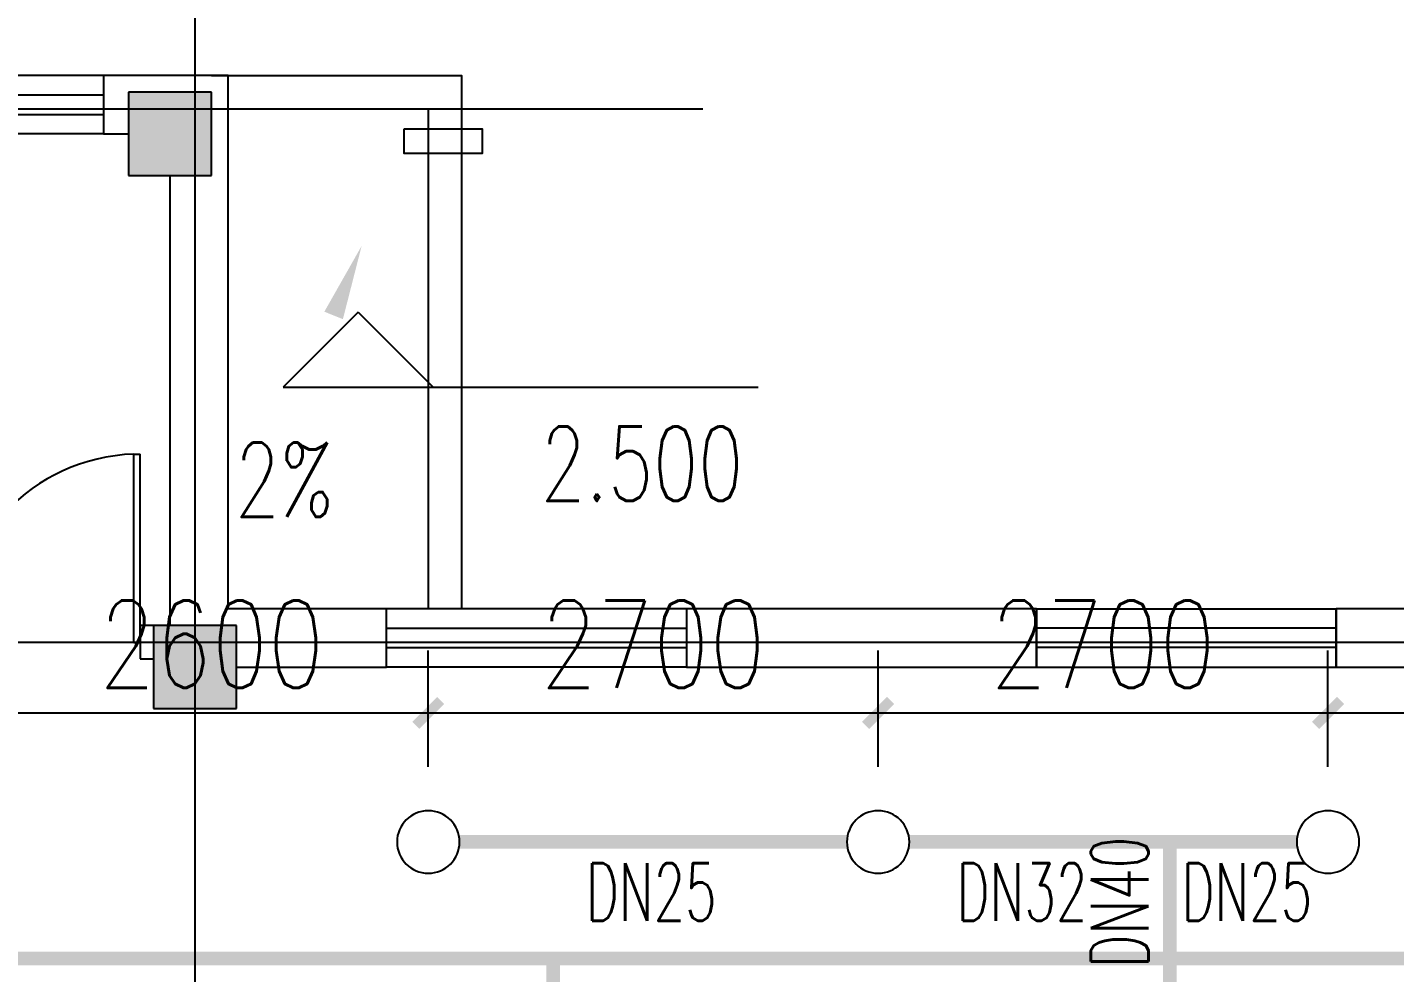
# Model space of a CAD drawing. Extents: x 0 to 2838408, y -923048 to 203859.
# Drawn here: x 2696256 to 2704463, y -399160 to -393486 of the extents above; entities that cross this region are included whole.
import ezdxf

# ---------------------------------------------------------------- set-up
doc = ezdxf.new("R2010")
doc.units = 0
doc.header["$LTSCALE"] = 1000
for name, color, linetype in [('COLUMN', 9, 'Continuous'), ('DIM_ELEV', 3, 'Continuous'), ('DIM_SYMB', 3, 'Continuous'), ('DIM_喷淋', 3, 'Continuous'), ('DOOR_FIRE', 4, 'Continuous'), ('DOTE', 8, 'Continuous'), ('E2-楼梯、坡道', 52, 'Continuous'), ('EQUIP_喷头', 7, 'Continuous'), ('PIPE-喷淋', 6, 'Continuous'), ('PUB_HATCH', 8, 'Continuous'), ('PUB_TEXT', 7, 'Continuous'), ('TEXT_喷淋', 7, 'Continuous'), ('WALL', 9, 'Continuous'), ('WINDOW', 4, 'Continuous'), ('XREF', 8, 'Continuous')]:
    doc.layers.add(name, color=color, linetype=linetype)
doc.styles.add('_TCH_DIM', font='SIMPLEX', dxfattribs={"bigfont": 'GBCBIG'})
doc.styles.add('_TCH_DIM_T3', font='SIMPLEX', dxfattribs={"width": 0.75, "bigfont": 'HZTXT'})
doc.styles.add('_TWT_PIPEDN', font='SIMPLEX', dxfattribs={"width": 0.8, "height": 2.3, "bigfont": 'HZTXT'})
doc.dimstyles.new('_TWT_ARCH&&150', dxfattribs={"dimtxt": 525, "dimasz": 150, "dimexe": 375, "dimexo": 450, "dimgap": 150, "dimtad": 1, "dimdec": 0, "dimzin": 0, "dimdsep": 46, "dimtxsty": '_TCH_DIM_T3', "dimblk": 'ARCHTICK', "dimcen": 0.09, "dimclrt": 7, "dimazin": 2, "dimtfac": 1, "dimtdec": 0, "dimtix": 1, "dimtmove": 2, "dimatfit": 3, "dimfxl": 1, "dimtolj": 1, "dimtzin": 0, "dimarcsym": 0})

# ---------------------------------------------------------------- blocks, each defined once
blk = doc.blocks.new('$WINLIB2D$00000001')
at = {"color": 0}
for points in [[(-0.5, 0.5), (-0.5, -0.5)], [(-0.5, 0.5), (0.5, 0.5)], [(0.5, -0.5), (0.5, 0.5)], [(0.5, 0.1667), (-0.5, 0.1667)], [(0.5, -0.1667), (-0.5, -0.1667)], [(-0.5, -0.5), (0.5, -0.5)]]:
    blk.add_lwpolyline(points, dxfattribs=at)
blk = doc.blocks.new('$DorLib2D$00000225')
at = {"color": 0}
for p, q in [((0.475, -0.0014), (0.475, 0.7521)), ((0.475, 0.7521), (0.5, 0.7521)), ((0.5, -0.0014), (0.5, 0.7521)), ((-0.5, 0), (-0.5, 0.252)), ((-0.475, 0.252), (-0.5, 0.252)), ((-0.475, 0), (-0.475, 0.252)), ((-0.475, 0), (-0.5, 0)), ((0.475, -0.0014), (0.5, -0.0014))]:
    blk.add_line(p, q, dxfattribs=at)
for centre, radius, start, end in [((0.5046, -0.0019), 0.7546, 92.2493, 179.7238), ((-0.5008, 0.0026), 0.2508, 359.7899, 84.0974)]:
    blk.add_arc(centre, radius, start, end, dxfattribs=at)
blk = doc.blocks.new('2F1')
at = {"layer": 'PUB_HATCH'}
for points in [[(2360816.7, -393875.2), (2360816.7, -394375.2), (2361316.7, -394375.2), (2361316.7, -393875.2)], [(2360966.7, -397575.2), (2361466.7, -397575.2), (2361466.7, -397075.2), (2360966.7, -397075.2)]]:
    blk.add_hatch(color=256, dxfattribs=at).paths.add_polyline_path(points)
blk.add_lwpolyline([(2362471.2, -394094.9), (2362939.9, -394094.9), (2362939.9, -394243.6), (2362471.2, -394243.6)], close=True)
at = {"layer": 'COLUMN'}
for p, q in [((2360816.7, -393875.2), (2360816.7, -394375.2)), ((2361316.7, -393875.2), (2360816.7, -393875.2)), ((2361316.7, -394375.2), (2361316.7, -393875.2)), ((2360816.7, -394375.2), (2361316.7, -394375.2)), ((2361466.7, -397075.2), (2360966.7, -397075.2)), ((2360966.7, -397075.2), (2360966.7, -397575.2)), ((2361466.7, -397575.2), (2361466.7, -397075.2)), ((2360966.7, -397575.2), (2361466.7, -397575.2))]:
    blk.add_line(p, q, dxfattribs=at)
at = {"layer": 'DIM_ELEV'}
for p, q in [((2362196.6, -395195.4), (2361746.6, -395645.4)), ((2362196.6, -395195.4), (2362646.6, -395645.4)), ((2361746.6, -395645.4), (2364596.6, -395645.4))]:
    blk.add_line(p, q, dxfattribs=at)
at = {"layer": 'DIM_SYMB'}
blk.add_lwpolyline([(2361800.3, -395831.7, 0, 0, 0), (2362216.9, -394797.7, 0, 120, 0), (2362048.7, -395215.1, 0, 0, 0)], format="xyseb", dxfattribs=at)
at = {"layer": 'DOTE'}
for p, q in [((2361216.7, -327575.2), (2361216.7, -410775.2)), ((2343216.7, -393975.2), (2364264.3, -393975.2)), ((2343216.7, -397175.2), (2453916.7, -397175.2))]:
    blk.add_line(p, q, dxfattribs=at)
at = {"layer": 'E2-楼梯、坡道'}
for points in [[(2361316.7, -393775.2), (2362816.7, -393775.2), (2362816.7, -396975.2)], [(2361316.7, -393975.2), (2362616.7, -393975.2), (2362616.7, -396975.2)]]:
    blk.add_lwpolyline(points, dxfattribs=at)
at = {"layer": 'WALL'}
for p, q in [((2361416.7, -393775.2), (2360666.7, -393775.2)), ((2360666.7, -393775.2), (2360666.7, -394125.2)), ((2361416.7, -396975.2), (2361416.7, -393775.2)), ((2360666.7, -394125.2), (2360816.7, -394125.2)), ((2361066.7, -397075.2), (2361066.7, -394375.2)), ((2362366.7, -396975.2), (2361416.7, -396975.2)), ((2362366.7, -397325.2), (2362366.7, -396975.2)), ((2366266.7, -396975.2), (2364166.7, -396975.2)), ((2364166.7, -396975.2), (2364166.7, -397325.2)), ((2366266.7, -397325.2), (2366266.7, -396975.2)), ((2369216.7, -396975.2), (2368066.7, -396975.2)), ((2368066.7, -396975.2), (2368066.7, -397325.2)), ((2360966.7, -397075.2), (2360886.7, -397075.2)), ((2360886.7, -397075.2), (2360886.7, -397275.2)), ((2360886.7, -397275.2), (2360966.7, -397275.2)), ((2361466.7, -397325.2), (2362366.7, -397325.2)), ((2364166.7, -397325.2), (2366266.7, -397325.2)), ((2368066.7, -397325.2), (2368966.7, -397325.2))]:
    blk.add_line(p, q, dxfattribs=at)
at = {"layer": 'DOOR_FIRE', "xscale": -1500, "yscale": -1500, "zscale": 200, "rotation": 180}
blk.add_blockref('$DorLib2D$00000225', (2360136.7, -397175.2), dxfattribs=at)
at = {"layer": 'WINDOW', "xscale": 1400, "yscale": -350, "zscale": 1400, "rotation": 180}
blk.add_blockref('$WINLIB2D$00000001', (2359966.7, -393950.2), dxfattribs=at)
at = {"layer": 'WINDOW', "yscale": 350}
for p, xscale, zscale in [((2363266.7, -397150.2), -1800, -1800), ((2367166.7, -397150.2), 1800, 1800)]:
    blk.add_blockref('$WINLIB2D$00000001', p, dxfattribs=dict(at, xscale=xscale, zscale=zscale))
at = {"layer": 'PUB_TEXT', "color": 7, "style": '_TCH_DIM', "width": 0.705882}
for s, p in [('2.500', (2363291.6, -396327.9)), ('2%', (2361456.4, -396424.1))]:
    blk.add_text(s, height=446.25, dxfattribs=at).set_placement(p)
blk = doc.blocks.new('_ArchTick')
at = {"color": 0, "linetype": 'ByBlock', "const_width": 0.4}
blk.add_lwpolyline([(-0.5, -0.5), (0.5, 0.5)], dxfattribs=at)
blk = doc.blocks.new('*D1958')
at = {"layer": 'Defpoints', "color": 0, "linetype": 'ByBlock', "transparency": 16777216}
for p in [(2706662.5, -397600.8), (2704062.5, -398375.2), (2706662.5, -398375.2)]:
    blk.add_point(p, dxfattribs=at)
at = {"layer": 'DIM_喷淋', "color": 0, "linetype": 'ByBlock', "lineweight": -2, "transparency": 16777216}
for p, q in [((2704062.5, -397925.2), (2704062.5, -397225.8)), ((2706662.5, -397925.2), (2706662.5, -397225.8)), ((2704062.5, -397600.8), (2706662.5, -397600.8))]:
    blk.add_line(p, q, dxfattribs=at)
at = {"layer": 'DIM_喷淋', "color": 0, "linetype": 'ByBlock', "lineweight": -2, "transparency": 16777216, "xscale": 150, "yscale": 150, "zscale": 150, "rotation": 180}
blk.add_blockref('_ArchTick', (2704062.5, -397600.8), dxfattribs=at)
at = {"layer": 'DIM_喷淋', "color": 0, "linetype": 'ByBlock', "lineweight": -2, "transparency": 16777216, "xscale": 150, "yscale": 150, "zscale": 150}
blk.add_blockref('_ArchTick', (2706662.5, -397600.8), dxfattribs=at)
at = {"layer": 'DIM_喷淋', "color": 7, "linetype": 'ByBlock', "transparency": 16777216, "insert": (2705362.5, -397188.3), "char_height": 525, "attachment_point": 5, "style": '_TCH_DIM_T3'}
blk.add_mtext('\\A1;2600', dxfattribs=at)
blk = doc.blocks.new('*D1959')
at = {"layer": 'Defpoints', "color": 0, "linetype": 'ByBlock', "transparency": 16777216}
for p in [(2704062.5, -397600.8), (2701362.5, -398375.2), (2704062.5, -398375.2)]:
    blk.add_point(p, dxfattribs=at)
at = {"layer": 'DIM_喷淋', "color": 0, "linetype": 'ByBlock', "lineweight": -2, "transparency": 16777216}
for p, q in [((2701362.5, -397925.2), (2701362.5, -397225.8)), ((2704062.5, -397925.2), (2704062.5, -397225.8)), ((2701362.5, -397600.8), (2704062.5, -397600.8))]:
    blk.add_line(p, q, dxfattribs=at)
at = {"layer": 'DIM_喷淋', "color": 0, "linetype": 'ByBlock', "lineweight": -2, "transparency": 16777216, "xscale": 150, "yscale": 150, "zscale": 150, "rotation": 180}
blk.add_blockref('_ArchTick', (2701362.5, -397600.8), dxfattribs=at)
at = {"layer": 'DIM_喷淋', "color": 0, "linetype": 'ByBlock', "lineweight": -2, "transparency": 16777216, "xscale": 150, "yscale": 150, "zscale": 150}
blk.add_blockref('_ArchTick', (2704062.5, -397600.8), dxfattribs=at)
at = {"layer": 'DIM_喷淋', "color": 7, "linetype": 'ByBlock', "transparency": 16777216, "insert": (2702712.5, -397188.3), "char_height": 525, "attachment_point": 5, "style": '_TCH_DIM_T3'}
blk.add_mtext('\\A1;2700', dxfattribs=at)
blk = doc.blocks.new('*D1960')
at = {"layer": 'Defpoints', "color": 0, "linetype": 'ByBlock', "transparency": 16777216}
for p in [(2701362.5, -397600.8), (2698662.5, -398375.2), (2701362.5, -398375.2)]:
    blk.add_point(p, dxfattribs=at)
at = {"layer": 'DIM_喷淋', "color": 0, "linetype": 'ByBlock', "lineweight": -2, "transparency": 16777216}
for p, q in [((2698662.5, -397925.2), (2698662.5, -397225.8)), ((2701362.5, -397925.2), (2701362.5, -397225.8)), ((2698662.5, -397600.8), (2701362.5, -397600.8))]:
    blk.add_line(p, q, dxfattribs=at)
at = {"layer": 'DIM_喷淋', "color": 0, "linetype": 'ByBlock', "lineweight": -2, "transparency": 16777216, "xscale": 150, "yscale": 150, "zscale": 150, "rotation": 180}
blk.add_blockref('_ArchTick', (2698662.5, -397600.8), dxfattribs=at)
at = {"layer": 'DIM_喷淋', "color": 0, "linetype": 'ByBlock', "lineweight": -2, "transparency": 16777216, "xscale": 150, "yscale": 150, "zscale": 150}
blk.add_blockref('_ArchTick', (2701362.5, -397600.8), dxfattribs=at)
at = {"layer": 'DIM_喷淋', "color": 7, "linetype": 'ByBlock', "transparency": 16777216, "insert": (2700012.5, -397188.3), "char_height": 525, "attachment_point": 5, "style": '_TCH_DIM_T3'}
blk.add_mtext('\\A1;2700', dxfattribs=at)
blk = doc.blocks.new('*D1961')
at = {"layer": 'Defpoints', "color": 0, "linetype": 'ByBlock', "transparency": 16777216}
for p in [(2698662.5, -397600.8), (2696062.5, -398375.2), (2698662.5, -398375.2)]:
    blk.add_point(p, dxfattribs=at)
at = {"layer": 'DIM_喷淋', "color": 0, "linetype": 'ByBlock', "lineweight": -2, "transparency": 16777216}
for p, q in [((2696062.5, -397925.2), (2696062.5, -397225.8)), ((2698662.5, -397925.2), (2698662.5, -397225.8)), ((2696062.5, -397600.8), (2698662.5, -397600.8))]:
    blk.add_line(p, q, dxfattribs=at)
at = {"layer": 'DIM_喷淋', "color": 0, "linetype": 'ByBlock', "lineweight": -2, "transparency": 16777216, "xscale": 150, "yscale": 150, "zscale": 150, "rotation": 180}
blk.add_blockref('_ArchTick', (2696062.5, -397600.8), dxfattribs=at)
at = {"layer": 'DIM_喷淋', "color": 0, "linetype": 'ByBlock', "lineweight": -2, "transparency": 16777216, "xscale": 150, "yscale": 150, "zscale": 150}
blk.add_blockref('_ArchTick', (2698662.5, -397600.8), dxfattribs=at)
at = {"layer": 'DIM_喷淋', "color": 7, "linetype": 'ByBlock', "transparency": 16777216, "insert": (2697362.5, -397188.3), "char_height": 525, "attachment_point": 5, "style": '_TCH_DIM_T3'}
blk.add_mtext('\\A1;2600', dxfattribs=at)
blk = doc.blocks.new('$TwtSys$00000125')
blk.add_circle((0, 0, 0), 1)

msp = doc.modelspace()

# ---------------------------------------------------------------- linework, layer by layer
at = {"layer": 'PIPE-喷淋', "linetype": 'ByBlock', "ltscale": 1.5, "const_width": 82.5}
for points in [[(2698850, -398375.2), (2701175, -398375.2)], [(2701550, -398375.2), (2703112.5, -398375.2)], [(2703112.5, -398375.2), (2703112.5, -399075.2)], [(2703112.5, -398375.2), (2703875, -398375.2)], [(2695112.5, -399075.2), (2699412.5, -399075.2)], [(2699412.5, -399075.2), (2703112.5, -399075.2)], [(2699412.5, -400875.2), (2699412.5, -399075.2)], [(2703112.5, -399075.2), (2707412.5, -399075.2)], [(2703112.5, -400875.2), (2703112.5, -399075.2)]]:
    msp.add_lwpolyline(points, dxfattribs=at)

# ---------------------------------------------------------------- block references
at = {"layer": 'EQUIP_喷头', "linetype": 'ByBlock', "xscale": 187.5, "yscale": -187.5, "zscale": 187.5}
for p in [(2698662.5, -398375.2), (2701362.5, -398375.2), (2704062.5, -398375.2)]:
    msp.add_blockref('$TwtSys$00000125', p, dxfattribs=at)
at = {"layer": 'XREF'}
msp.add_blockref('2F1', (336045.8, 0), dxfattribs=at)

# ---------------------------------------------------------------- texts
at = {"layer": 'TEXT_喷淋', "color": 251, "linetype": 'ByBlock', "style": '_TWT_PIPEDN', "width": 0.64}
for s, rotation, p in [('DN40', 90, (2702985, -399130)), ('DN25', 359.99999, (2699607.7, -398847.7)), ('DN32', 359.99999, (2701832.7, -398847.7)), ('DN25', 359.99999, (2703182.7, -398847.7))]:
    msp.add_text(s, height=345, rotation=rotation, dxfattribs=at).set_placement(p)

# ---------------------------------------------------------------- dimensions: what is measured, and where the dimension line sits
at = {"layer": 'DIM_喷淋', "linetype": 'ByBlock'}
for p1, p2, picture, middle in [((2696062.5, -398375.2), (2698662.5, -398375.2), '*D1961', (2697362.5, -397188.3)), ((2698662.5, -398375.2), (2701362.5, -398375.2), '*D1960', (2700012.5, -397188.3)), ((2701362.5, -398375.2), (2704062.5, -398375.2), '*D1959', (2702712.5, -397188.3)), ((2704062.5, -398375.2), (2706662.5, -398375.2), '*D1958', (2705362.5, -397188.3))]:
    dim = msp.add_aligned_dim(p1=p1, p2=p2, distance=774.4, dimstyle='_TWT_ARCH&&150', dxfattribs=at)
    dim.commit()
    dim.dimension.update_dxf_attribs({"geometry": picture, "text_midpoint": middle})

doc.saveas('drawing.dxf')
